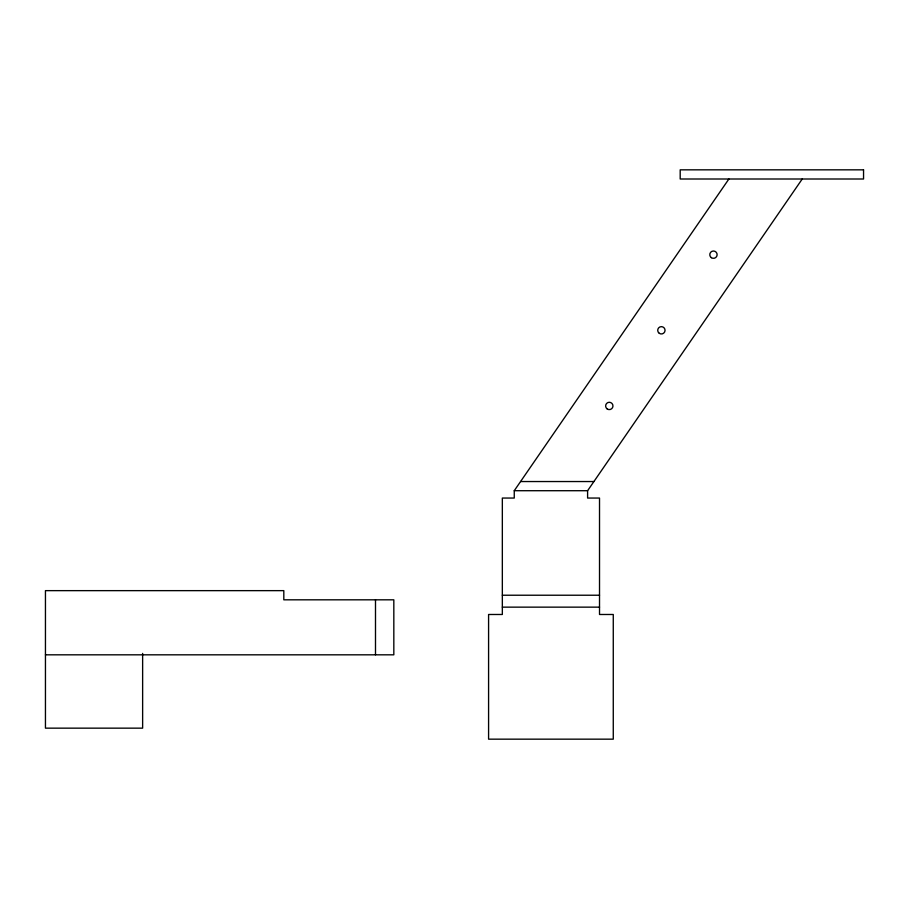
<?xml version="1.0" encoding="UTF-8"?>
<svg xmlns="http://www.w3.org/2000/svg" width="909" height="909" viewBox="0 0 909 909"><rect width="100%" height="100%" fill="white"/><g stroke="black" fill="none" stroke-linecap="round" stroke-linejoin="round"><path stroke-width="1.36" d="M802.227 179.005L587.6 490.712L587.6 498.052L599.52 498.052L599.52 614.484L613.268 614.484L613.268 739.165L488.587 739.165L488.587 614.484L502.336 614.484L502.336 498.052L514.255 498.052L514.255 490.712L728.893 179.005M520.573 481.543L593.907 481.543M514.255 490.712L587.6 490.712M502.336 595.225L599.52 595.225M502.336 607.144L599.52 607.144M45.45 654.821L393.824 654.821L393.824 599.815L283.813 599.815L283.813 590.645L45.45 590.645L45.45 728.154L142.633 728.154L142.633 653.412M375.497 599.815L375.497 654.821M863.55 169.835L680.193 169.835L680.193 179.005L863.55 179.005L863.55 169.835M711.361 257.679A3.67 3.67 0 0 0 717.11 254.986A3.67 3.67 0 0 0 711.895 251.35A3.67 3.67 0 0 0 711.361 257.679M659.286 333.319A3.67 3.67 0 0 0 665.036 330.615A3.67 3.67 0 0 0 659.82 326.99A3.67 3.67 0 0 0 659.286 333.319M607.201 408.948A3.67 3.67 0 0 0 612.95 406.255A3.67 3.67 0 0 0 607.746 402.619A3.67 3.67 0 0 0 607.201 408.948"/></g></svg>
